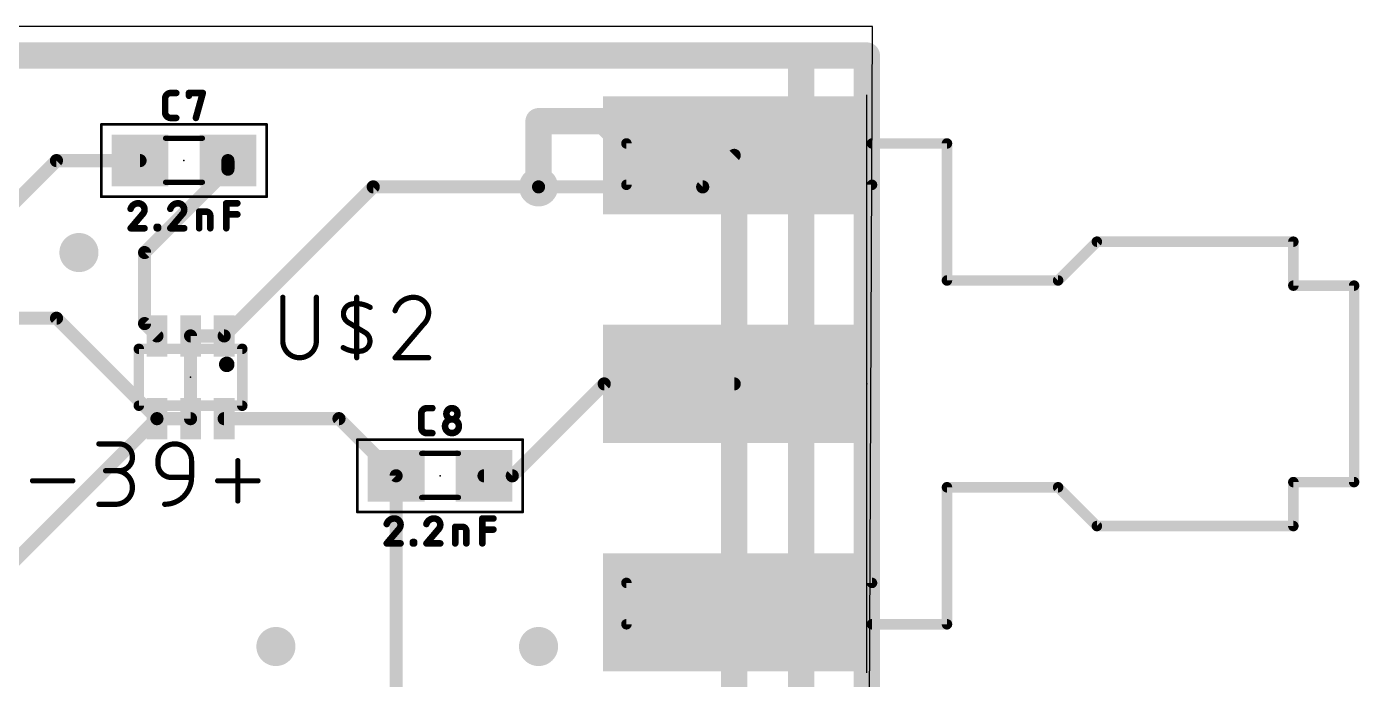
# Model space of a CAD drawing. Extents: x -0.3 to 56.5, y 1 to 31.
# Drawn here: x 30.74 to 56.52, y 18.42 to 31.04 of the extents above; entities that cross this region are included whole.
import ezdxf

# ---------------------------------------------------------------- set-up
doc = ezdxf.new("R2010")
doc.units = 0
for name, color, linetype in [('1', 12, 'CONTINUOUS'), ('16', 132, 'CONTINUOUS'), ('18', 110, 'CONTINUOUS'), ('20', 31, 'CONTINUOUS'), ('21', 253, 'CONTINUOUS'), ('23', 53, 'CONTINUOUS'), ('25', 253, 'CONTINUOUS'), ('27', 253, 'CONTINUOUS'), ('39', 12, 'CONTINUOUS'), ('51', 253, 'CONTINUOUS')]:
    doc.layers.add(name, color=color, linetype=linetype)

# ---------------------------------------------------------------- blocks, each defined once
blk = doc.blocks.new('RECT')
blk.add_solid([(-0.5, -0.5), (0.5, -0.5), (-0.5, 0.5), (0.5, 0.5)])
blk = doc.blocks.new('ROUNDV')
at = {"const_width": 0.5}
blk.add_lwpolyline([(0, -0.25, 1), (0, 0.25, 1), (0, -0.25)], format="xyb", dxfattribs=at)

msp = doc.modelspace()

# ---------------------------------------------------------------- linework, layer by layer
at = {"layer": '1'}
for points, const_width in [([(0, 30.48), (46.99, 30.48)], 0.508), ([(46.99, 30.48), (46.99, 1.27)], 0.508), ([(44.4246, 28.5496), (43.815, 27.94)], 0.254), ([(29.217, 26.35), (31.315, 28.448)], 0.254), ([(31.315, 28.448), (32.932, 28.448)], 0.254), ([(34.632, 28.282), (33.02, 26.67)], 0.254), ([(34.632, 28.448), (34.632, 28.282)], 0.254), ([(37.442, 27.94), (34.559, 25.057)], 0.254), ([(40.64, 27.94), (37.442, 27.94)], 0.254), ([(43.815, 27.94), (40.64, 27.94)], 0.254), ([(33.02, 26.67), (33.02, 25.296)], 0.254), ([(29.217, 25.4), (31.316, 25.4)], 0.254), ([(31.316, 25.4), (33.259, 23.457)], 0.254), ([(33.02, 25.296), (33.259, 25.057)], 0.254), ([(34.559, 25.057), (33.909, 25.057)], 0.254), ([(33.909, 23.457), (33.909, 25.057)], 0.254), ([(40.132, 22.352), (41.91, 24.13)], 0.254), ([(41.91, 24.13), (44.4246, 24.13)], 0.254), ([(33.259, 23.457), (28.852, 19.05)], 0.254), ([(33.909, 23.457), (33.259, 23.457)], 0.254), ([(34.559, 23.457), (36.78, 23.457)], 0.254), ([(36.78, 23.457), (37.885, 22.352)], 0.254), ([(37.885, 22.352), (37.885, 18.05)], 0.254), ([(39.585, 22.352), (40.132, 22.352)], 0.254), ([(44.4246, 19.7104), (44.4246, 12.4206)], 0.508)]:
    msp.add_lwpolyline(points, dxfattribs=dict(at, const_width=const_width))
for points, const_width in [([(47.117, 30.48, 1), (46.863, 30.48)], 0.254), ([(46.99, 30.353, 1), (46.99, 30.607)], 0.254), ([(44.4695, 28.5047, 1), (44.3797, 28.5945)], 0.127), ([(31.315, 28.5115, 1), (31.315, 28.3845)], 0.127), ([(31.3599, 28.4031, 1), (31.2701, 28.4929)], 0.127), ([(32.932, 28.3845, 1), (32.932, 28.5115)], 0.127), ([(34.6955, 28.448, 1), (34.5685, 28.448)], 0.127), ([(34.6769, 28.2371, 1), (34.5871, 28.3269)], 0.127), ([(34.5685, 28.282, 1), (34.6955, 28.282)], 0.127), ([(37.442, 28.0035, 1), (37.442, 27.8765)], 0.127), ([(37.4869, 27.8951, 1), (37.3971, 27.9849)], 0.127), ([(40.64, 28.0035, 1), (40.64, 27.8765)], 0.127), ([(40.64, 27.8765, 1), (40.64, 28.0035)], 0.127), ([(43.7701, 27.9849, 1), (43.8599, 27.8951)], 0.127), ([(43.815, 27.8765, 1), (43.815, 28.0035)], 0.127), ([(33.0835, 26.67, 1), (32.9565, 26.67)], 0.127), ([(32.9751, 26.7149, 1), (33.0649, 26.6251)], 0.127), ([(31.3609, 25.4449, 1), (31.2711, 25.3551)], 0.127), ([(31.316, 25.3365, 1), (31.316, 25.4635)], 0.127), ([(33.0649, 25.3409, 1), (32.9751, 25.2511)], 0.127), ([(32.9565, 25.296, 1), (33.0835, 25.296)], 0.127), ([(33.2141, 25.0121, 1), (33.3039, 25.1019)], 0.127), ([(33.909, 25.1205, 1), (33.909, 24.9935)], 0.127), ([(33.9725, 25.057, 1), (33.8455, 25.057)], 0.127), ([(34.5141, 25.1019, 1), (34.6039, 25.0121)], 0.127), ([(34.559, 24.9935, 1), (34.559, 25.1205)], 0.127), ([(41.91, 24.1935, 1), (41.91, 24.0665)], 0.127), ([(41.9549, 24.0851, 1), (41.8651, 24.1749)], 0.127), ([(44.4246, 24.0665, 1), (44.4246, 24.1935)], 0.127), ([(33.259, 23.5205, 1), (33.259, 23.3935)], 0.127), ([(33.3039, 23.4121, 1), (33.2141, 23.5019)], 0.127), ([(33.2141, 23.4121, 1), (33.3039, 23.5019)], 0.127), ([(33.8455, 23.457, 1), (33.9725, 23.457)], 0.127), ([(33.909, 23.3935, 1), (33.909, 23.5205)], 0.127), ([(34.559, 23.5205, 1), (34.559, 23.3935)], 0.127), ([(36.8249, 23.5019, 1), (36.7351, 23.4121)], 0.127), ([(36.78, 23.3935, 1), (36.78, 23.5205)], 0.127), ([(37.9485, 22.352, 1), (37.8215, 22.352)], 0.127), ([(37.8401, 22.3071, 1), (37.9299, 22.3969)], 0.127), ([(39.585, 22.4155, 1), (39.585, 22.2885)], 0.127), ([(40.0871, 22.3969, 1), (40.1769, 22.3071)], 0.127), ([(40.132, 22.2885, 1), (40.132, 22.4155)], 0.127), ([(44.5516, 19.7104, 1), (44.2976, 19.7104)], 0.254)]:
    msp.add_lwpolyline(points, format="xyb", dxfattribs=dict(at, const_width=const_width))
at = {"layer": '16', "const_width": 0.508}
for points in [[(1.27, 30.48), (45.72, 30.48)], [(45.72, 30.48), (45.72, 2.54)], [(41.91, 29.21), (40.64, 29.21)], [(40.64, 29.21), (40.64, 27.94)], [(42.5704, 28.5496), (41.91, 29.21)], [(44.4246, 28.5496), (42.5704, 28.5496)], [(44.4246, 28.5496), (44.4246, 19.7104)], [(44.4246, 19.7104), (44.4246, 12.4206)]]:
    msp.add_lwpolyline(points, dxfattribs=at)
at = {"layer": '16', "const_width": 0.254}
for points in [[(45.847, 30.48, 1), (45.593, 30.48)], [(45.72, 30.353, 1), (45.72, 30.607)], [(40.64, 29.337, 1), (40.64, 29.083)], [(40.767, 29.21, 1), (40.513, 29.21)], [(41.9998, 29.2998, 1), (41.8202, 29.1202)], [(41.91, 29.083, 1), (41.91, 29.337)], [(42.5704, 28.6766, 1), (42.5704, 28.4226)], [(42.4806, 28.4598, 1), (42.6602, 28.6394)], [(44.5516, 28.5496, 1), (44.2976, 28.5496)], [(44.4246, 28.4226, 1), (44.4246, 28.6766)], [(40.513, 27.94, 1), (40.767, 27.94)], [(44.5516, 19.7104, 1), (44.2976, 19.7104)], [(44.2976, 19.7104, 1), (44.5516, 19.7104)]]:
    msp.add_lwpolyline(points, format="xyb", dxfattribs=at)
at = {"layer": '20'}
for p, q in [((47.097, 31.039), (0.127, 31.039)), ((46.97, 1.27), (47.097, 31.039)), ((46.99, 18.542), (46.99, 29.718))]:
    msp.add_line(p, q, dxfattribs=at)
at = {"layer": '21', "const_width": 0.2032}
for points in [[(47.09, 28.78), (48.54, 28.78)], [(48.54, 28.78), (48.54, 26.13)], [(47.09, 27.98), (47.09, 20.28)], [(50.69, 26.13), (51.44, 26.88)], [(51.44, 26.88), (55.24, 26.88)], [(55.24, 26.88), (55.24, 26.03)], [(48.54, 26.13), (50.69, 26.13)], [(55.24, 26.03), (56.415, 26.03)], [(56.415, 26.03), (56.415, 22.23)], [(32.909, 23.707), (32.909, 24.807)], [(34.909, 24.807), (34.909, 23.707)], [(50.69, 22.13), (48.54, 22.13)], [(48.54, 22.13), (48.54, 19.48)], [(51.44, 21.38), (50.69, 22.13)], [(56.415, 22.23), (55.24, 22.23)], [(55.24, 22.23), (55.24, 21.38)], [(55.24, 21.38), (51.44, 21.38)], [(48.54, 19.48), (47.09, 19.48)]]:
    msp.add_lwpolyline(points, dxfattribs=at)
at = {"layer": '21'}
for points, const_width in [([(47.09, 28.8308, 1), (47.09, 28.7292)], 0.1016), ([(48.5908, 28.78, 1), (48.4892, 28.78)], 0.1016), ([(48.54, 28.7292, 1), (48.54, 28.8308)], 0.1016), ([(47.1408, 27.98, 1), (47.0392, 27.98)], 0.1016), ([(51.44, 26.9308, 1), (51.44, 26.8292)], 0.1016), ([(51.4759, 26.8441, 1), (51.4041, 26.9159)], 0.1016), ([(55.2908, 26.88, 1), (55.1892, 26.88)], 0.1016), ([(55.24, 26.8292, 1), (55.24, 26.9308)], 0.1016), ([(48.54, 26.1808, 1), (48.54, 26.0792)], 0.1016), ([(48.4892, 26.13, 1), (48.5908, 26.13)], 0.1016), ([(50.6541, 26.1659, 1), (50.7259, 26.0941)], 0.1016), ([(50.69, 26.0792, 1), (50.69, 26.1808)], 0.1016), ([(55.24, 26.0808, 1), (55.24, 25.9792)], 0.1016), ([(55.1892, 26.03, 1), (55.2908, 26.03)], 0.1016), ([(56.4658, 26.03, 1), (56.3642, 26.03)], 0.1016), ([(56.415, 25.9792, 1), (56.415, 26.0808)], 0.1016), ([(32.9598, 24.807, 1), (32.8582, 24.807)], 0.1016), ([(34.9598, 24.807, 1), (34.8582, 24.807)], 0.1016), ([(34.609, 24.432, 1), (34.609, 24.582, 1), (34.609, 24.432)], 0.15), ([(32.8582, 23.707, 1), (32.9598, 23.707)], 0.1016), ([(34.8582, 23.707, 1), (34.9598, 23.707)], 0.1016), ([(48.54, 22.1808, 1), (48.54, 22.0792)], 0.1016), ([(48.5908, 22.13, 1), (48.4892, 22.13)], 0.1016), ([(50.7259, 22.1659, 1), (50.6541, 22.0941)], 0.1016), ([(50.69, 22.0792, 1), (50.69, 22.1808)], 0.1016), ([(55.24, 22.2808, 1), (55.24, 22.1792)], 0.1016), ([(55.2908, 22.23, 1), (55.1892, 22.23)], 0.1016), ([(56.3642, 22.23, 1), (56.4658, 22.23)], 0.1016), ([(56.415, 22.1792, 1), (56.415, 22.2808)], 0.1016), ([(51.44, 21.4308, 1), (51.44, 21.3292)], 0.1016), ([(51.4041, 21.3441, 1), (51.4759, 21.4159)], 0.1016), ([(55.1892, 21.38, 1), (55.2908, 21.38)], 0.1016), ([(55.24, 21.3292, 1), (55.24, 21.4308)], 0.1016), ([(47.0392, 20.28, 1), (47.1408, 20.28)], 0.1016), ([(47.09, 19.5308, 1), (47.09, 19.4292)], 0.1016), ([(48.4892, 19.48, 1), (48.5908, 19.48)], 0.1016), ([(48.54, 19.4292, 1), (48.54, 19.5308)], 0.1016)]:
    msp.add_lwpolyline(points, format="xyb", dxfattribs=dict(at, const_width=const_width))
at = {"layer": '23'}
for p in [(33.782, 28.448), (33.909, 24.257), (46.99, 24.13), (38.735, 22.352)]:
    msp.add_point(p, dxfattribs=at)
at = {"layer": '25'}
for points, const_width in [([(33.5252, 29.7561, 0.4142), (33.4179, 29.6489)], 0.127), ([(33.4497, 29.6489, 1), (33.3862, 29.6489)], 0.0635), ([(33.3862, 29.6489, 1), (33.4497, 29.6489)], 0.0635), ([(33.5252, 29.7878, 1), (33.5252, 29.7244)], 0.0635), ([(33.5252, 29.7244, 1), (33.5252, 29.7878)], 0.0635), ([(33.6324, 29.7244, 1), (33.6324, 29.7878)], 0.0635), ([(33.9097, 29.7561, 1), (33.8462, 29.7561)], 0.0635), ([(33.8462, 29.7025, 1), (33.9097, 29.7025)], 0.0635), ([(33.878, 29.7878, 1), (33.878, 29.7244)], 0.0635), ([(34.1767, 29.7476, 1), (34.1155, 29.7646)], 0.0635), ([(34.1461, 29.7244, 1), (34.1461, 29.7878)], 0.0635), ([(33.4179, 29.3807, 0.4142), (33.5252, 29.2735)], 0.127), ([(33.4497, 29.3807, 1), (33.3862, 29.3807)], 0.0635), ([(33.3862, 29.3807, 1), (33.4497, 29.3807)], 0.0635), ([(33.5252, 29.3053, 1), (33.5252, 29.2418)], 0.0635), ([(33.5252, 29.2418, 1), (33.5252, 29.3053)], 0.0635), ([(33.6324, 29.2418, 1), (33.6324, 29.3053)], 0.0635), ([(33.9814, 29.282, 1), (34.0426, 29.265)], 0.0635), ([(35.7188, 25.8042, 1), (35.668, 25.8042)], 0.0508), ([(36.3679, 25.8042, 1), (36.3171, 25.8042)], 0.0508), ([(37.1482, 25.8042, 1), (37.0974, 25.8042)], 0.0508), ([(38.2221, 25.8042, 0.3252), (37.8651, 25.5446)], 0.1016), ([(38.5142, 25.5121, 0.4142), (38.2221, 25.8042)], 0.1016), ([(38.2221, 25.8296, 1), (38.2221, 25.7788)], 0.0508), ([(38.2221, 25.7788, 1), (38.2221, 25.8296)], 0.0508), ([(37.0255, 25.6744, 0.6917), (36.9606, 25.3174)], 0.1016), ([(37.0209, 25.6994, 1), (37.03, 25.6494)], 0.0508), ([(37.3825, 25.6095, 0.1823), (37.0255, 25.6744)], 0.1016), ([(37.03, 25.6494, 1), (37.0209, 25.6994)], 0.0508), ([(37.3694, 25.5877, 1), (37.3956, 25.6312)], 0.0508), ([(37.8409, 25.5524, 1), (37.8893, 25.5367)], 0.0508), ([(38.4168, 25.2849, 0.2053), (38.5142, 25.5121)], 0.1016), ([(38.5396, 25.5121, 1), (38.4888, 25.5121)], 0.0508), ([(38.4888, 25.5121, 1), (38.5396, 25.5121)], 0.0508), ([(36.9736, 25.3391, 1), (36.9475, 25.2956)], 0.0508), ([(36.9475, 25.2956, 1), (36.9736, 25.3391)], 0.0508), ([(37.1359, 25.2418, 1), (37.1098, 25.1982)], 0.0508), ([(37.1098, 25.1982, 1), (37.1359, 25.2418)], 0.0508), ([(38.3993, 25.3033, 1), (38.4344, 25.2665)], 0.0508), ([(38.4362, 25.2685, 1), (38.3975, 25.3014)], 0.0508), ([(35.6934, 24.9604, 1), (36.3425, 24.9604)], 0.1016), ([(35.7188, 24.9604, 1), (35.668, 24.9604)], 0.0508), ([(36.3679, 24.9604, 1), (36.3171, 24.9604)], 0.0508), ([(37.2202, 24.7656, 0.6917), (37.2851, 25.1226)], 0.1016), ([(37.2982, 25.1444, 1), (37.2721, 25.1009)], 0.0508), ([(37.2721, 25.1009, 1), (37.2982, 25.1444)], 0.0508), ([(35.668, 24.9604, 1), (35.7188, 24.9604)], 0.0508), ([(36.3171, 24.9604, 1), (36.3679, 24.9604)], 0.0508), ([(36.8632, 24.8305, 0.1823), (37.2202, 24.7656)], 0.1016), ([(36.8763, 24.8523, 1), (36.8501, 24.8088)], 0.0508), ([(37.2156, 24.7906, 1), (37.2248, 24.7406)], 0.0508), ([(37.2248, 24.7406, 1), (37.2156, 24.7906)], 0.0508), ([(37.0974, 24.6358, 1), (37.1482, 24.6358)], 0.0508), ([(37.8457, 24.6523, 1), (37.8844, 24.6193)], 0.0508), ([(37.8651, 24.6612, 1), (37.8651, 24.6104)], 0.0508), ([(38.5142, 24.6104, 1), (38.5142, 24.6612)], 0.0508), ([(38.4782, 23.6601, 0.4142), (38.3709, 23.5529)], 0.127), ([(38.4782, 23.6918, 1), (38.4782, 23.6284)], 0.0635), ([(38.4782, 23.6284, 1), (38.4782, 23.6918)], 0.0635), ([(38.5854, 23.6284, 1), (38.5854, 23.6918)], 0.0635), ([(39.0723, 23.5529, 1), (38.8578, 23.5529)], 0.127), ([(38.4027, 23.5529, 1), (38.3392, 23.5529)], 0.0635), ([(38.3392, 23.5529, 1), (38.4027, 23.5529)], 0.0635), ([(39.0991, 23.3116, 1), (38.831, 23.3116)], 0.127), ([(38.8895, 23.5529, 1), (38.826, 23.5529)], 0.0635), ([(38.826, 23.5529, 1), (38.8895, 23.5529)], 0.0635), ([(38.8578, 23.5529, 1), (39.0723, 23.5529)], 0.127), ([(39.104, 23.5529, 1), (39.0405, 23.5529)], 0.0635), ([(39.0405, 23.5529, 1), (39.104, 23.5529)], 0.0635), ([(38.3709, 23.2847, 0.4142), (38.4782, 23.1775)], 0.127), ([(38.4027, 23.2847, 1), (38.3392, 23.2847)], 0.0635), ([(38.3392, 23.2847, 1), (38.4027, 23.2847)], 0.0635), ([(38.4782, 23.2093, 1), (38.4782, 23.1458)], 0.0635), ([(38.4782, 23.1458, 1), (38.4782, 23.2093)], 0.0635), ([(38.5854, 23.1458, 1), (38.5854, 23.2093)], 0.0635), ([(38.8627, 23.3116, 1), (38.7992, 23.3116)], 0.0635), ([(38.7992, 23.3116, 1), (38.8627, 23.3116)], 0.0635), ([(38.831, 23.3116, 1), (39.0991, 23.3116)], 0.127), ([(39.1308, 23.3116, 1), (39.0673, 23.3116)], 0.0635), ([(39.0673, 23.3116, 1), (39.1308, 23.3116)], 0.0635)]:
    msp.add_lwpolyline(points, format="xyb", dxfattribs=dict(at, const_width=const_width))
for points, const_width in [([(33.4179, 29.3807), (33.4179, 29.6489)], 0.127), ([(33.5252, 29.7561), (33.6324, 29.7561)], 0.127), ([(33.878, 29.7025), (33.878, 29.7561)], 0.127), ([(33.878, 29.7561), (34.1461, 29.7561)], 0.127), ([(34.1461, 29.7561), (34.012, 29.2735)], 0.127), ([(33.6324, 29.2735), (33.5252, 29.2735)], 0.127), ([(35.6934, 25.8042), (35.6934, 24.9604)], 0.1016), ([(36.3425, 24.9604), (36.3425, 25.8042)], 0.1016), ([(37.1228, 24.6358), (37.1228, 25.8042)], 0.1016), ([(37.1228, 25.22), (36.9606, 25.3174)], 0.1016), ([(37.1228, 25.22), (37.2851, 25.1226)], 0.1016), ([(38.4168, 25.2849), (37.8651, 24.6358)], 0.1016), ([(37.8651, 24.6358), (38.5142, 24.6358)], 0.1016), ([(38.4782, 23.6601), (38.5854, 23.6601)], 0.127), ([(38.3709, 23.2847), (38.3709, 23.5529)], 0.127), ([(38.5854, 23.1775), (38.4782, 23.1775)], 0.127)]:
    msp.add_lwpolyline(points, dxfattribs=dict(at, const_width=const_width))
at = {"layer": '27'}
for points, const_width in [([(32.8977, 27.6225, 0.3252), (32.7502, 27.5153)], 0.127), ([(33.0184, 27.5018, 0.4142), (32.8977, 27.6225)], 0.127), ([(32.8977, 27.6542, 1), (32.8977, 27.5907)], 0.0635), ([(32.8977, 27.5908, 1), (32.8977, 27.6542)], 0.0635), ([(33.6658, 27.6225, 0.3252), (33.5183, 27.5153)], 0.127), ([(33.7864, 27.5018, 0.4142), (33.6658, 27.6225)], 0.127), ([(33.6658, 27.6542, 1), (33.6658, 27.5907)], 0.0635), ([(33.6658, 27.5908, 1), (33.6658, 27.6542)], 0.0635), ([(34.631, 27.6225, 1), (34.5675, 27.6225)], 0.0635), ([(34.5993, 27.6543, 1), (34.5993, 27.5908)], 0.0635), ([(34.8138, 27.5908, 1), (34.8138, 27.6543)], 0.0635), ([(32.72, 27.525, 1), (32.7804, 27.5055)], 0.0635), ([(32.9781, 27.408, 0.2053), (33.0184, 27.5018)], 0.127), ([(32.9562, 27.431, 1), (33, 27.385)], 0.0635), ([(33.0023, 27.3874, 1), (32.9539, 27.4286)], 0.0635), ([(33.0501, 27.5018, 1), (32.9866, 27.5018)], 0.0635), ([(32.9866, 27.5018, 1), (33.0501, 27.5018)], 0.0635), ([(33.4881, 27.525, 1), (33.5485, 27.5055)], 0.0635), ([(33.7462, 27.408, 0.2053), (33.7864, 27.5018)], 0.127), ([(33.7243, 27.431, 1), (33.7681, 27.385)], 0.0635), ([(33.7704, 27.3874, 1), (33.722, 27.4286)], 0.0635), ([(33.8182, 27.5018, 1), (33.7547, 27.5018)], 0.0635), ([(33.7547, 27.5018, 1), (33.8182, 27.5018)], 0.0635), ([(34.1072, 27.4616, 1), (34.0437, 27.4616)], 0.0635), ([(34.0755, 27.4934, 1), (34.0755, 27.4299)], 0.0635), ([(34.2095, 27.4934, 1), (34.2095, 27.4299)], 0.0635), ([(34.29, 27.3812, 0.4142), (34.2095, 27.4616)], 0.127), ([(34.2095, 27.4299, 1), (34.2095, 27.4934)], 0.0635), ([(34.3217, 27.3812, 1), (34.2582, 27.3812)], 0.0635), ([(34.2582, 27.3812, 1), (34.3217, 27.3812)], 0.0635), ([(34.5993, 27.4398, 1), (34.5993, 27.3763)], 0.0635), ([(34.8138, 27.3763, 1), (34.8138, 27.4398)], 0.0635), ([(32.7502, 27.1716, 1), (32.7502, 27.1082)], 0.0635), ([(32.7261, 27.1605, 1), (32.7744, 27.1193)], 0.0635), ([(33.0184, 27.1082, 1), (33.0184, 27.1716)], 0.0635), ([(33.2867, 27.1667, 1), (33.2232, 27.1667)], 0.0635), ([(33.2549, 27.1985, 1), (33.2549, 27.135)], 0.0635), ([(33.2549, 27.1716, 1), (33.2549, 27.1082)], 0.0635), ([(33.2232, 27.1399, 1), (33.2867, 27.1399)], 0.0635), ([(33.3135, 27.1667, 1), (33.25, 27.1667)], 0.0635), ([(33.25, 27.1399, 1), (33.3135, 27.1399)], 0.0635), ([(33.2817, 27.135, 1), (33.2817, 27.1985)], 0.0635), ([(33.2817, 27.1082, 1), (33.2817, 27.1716)], 0.0635), ([(33.4941, 27.1605, 1), (33.5425, 27.1193)], 0.0635), ([(33.5183, 27.1716, 1), (33.5183, 27.1082)], 0.0635), ([(33.7864, 27.1082, 1), (33.7864, 27.1716)], 0.0635), ([(34.0437, 27.1399, 1), (34.1072, 27.1399)], 0.0635), ([(34.2582, 27.1399, 1), (34.3217, 27.1399)], 0.0635), ([(34.5675, 27.1399, 1), (34.631, 27.1399)], 0.0635), ([(32.136, 22.9946, 1), (32.136, 22.9438)], 0.0508), ([(32.5254, 22.4499, 1), (32.5254, 22.9692)], 0.1016), ([(32.5254, 22.9946, 1), (32.5254, 22.9438)], 0.0508), ([(32.5254, 22.9438, 1), (32.5254, 22.9946)], 0.0508), ([(33.9281, 22.6446, 1), (33.279, 22.6446)], 0.1016), ([(33.3044, 22.6446, 1), (33.2536, 22.6446)], 0.0508), ([(33.9535, 22.6446, 1), (33.9027, 22.6446)], 0.0508), ([(34.8481, 22.6446, 1), (34.7973, 22.6446)], 0.0508), ([(32.2658, 22.4753, 1), (32.2658, 22.4245)], 0.0508), ([(32.4605, 21.8008, 1), (32.4605, 22.4499)], 0.1016), ([(32.4605, 22.4753, 1), (32.4605, 22.4245)], 0.0508), ([(32.5254, 22.4753, 1), (32.5254, 22.4245)], 0.0508), ([(32.5254, 22.4245, 1), (32.5254, 22.4753)], 0.0508), ([(33.2536, 22.6446, 1), (33.3044, 22.6446)], 0.0508), ([(33.279, 22.5797, 0.4142), (33.5386, 22.3201)], 0.1016), ([(33.3044, 22.5797, 1), (33.2536, 22.5797)], 0.0508), ([(33.2536, 22.5797, 1), (33.3044, 22.5797)], 0.0508), ([(33.9027, 22.6446, 1), (33.9535, 22.6446)], 0.0508), ([(30.8519, 22.2806, 1), (30.8519, 22.2298)], 0.0508), ([(31.6308, 22.2298, 1), (31.6308, 22.2806)], 0.0508), ([(33.4088, 21.8008, 0.4142), (33.9281, 22.3201)], 0.1016), ([(33.5386, 22.3455, 1), (33.5386, 22.2947)], 0.0508), ([(33.5386, 22.2947, 1), (33.5386, 22.3455)], 0.0508), ([(33.9535, 22.3201, 1), (33.9027, 22.3201)], 0.0508), ([(33.9027, 22.3201, 1), (33.9535, 22.3201)], 0.0508), ([(33.9281, 22.2947, 1), (33.9281, 22.3455)], 0.0508), ([(34.4333, 22.2806, 1), (34.4333, 22.2298)], 0.0508), ([(35.2122, 22.2298, 1), (35.2122, 22.2806)], 0.0508), ([(32.136, 21.8262, 1), (32.136, 21.7754)], 0.0508), ([(32.4605, 21.8262, 1), (32.4605, 21.7754)], 0.0508), ([(32.4605, 21.7754, 1), (32.4605, 21.8262)], 0.0508), ([(33.4088, 21.8262, 1), (33.4088, 21.7754)], 0.0508), ([(34.7973, 21.8657, 1), (34.8481, 21.8657)], 0.0508), ([(37.8507, 21.5265, 0.3252), (37.7032, 21.4193)], 0.127), ([(37.673, 21.429, 1), (37.7334, 21.4095)], 0.0635), ([(37.9714, 21.4058, 0.4142), (37.8507, 21.5265)], 0.127), ([(37.8507, 21.5582, 1), (37.8507, 21.4947)], 0.0635), ([(37.8507, 21.4948, 1), (37.8507, 21.5582)], 0.0635), ([(37.9311, 21.312, 0.2053), (37.9714, 21.4058)], 0.127), ([(38.0031, 21.4058, 1), (37.9396, 21.4058)], 0.0635), ([(37.9396, 21.4058, 1), (38.0031, 21.4058)], 0.0635), ([(38.6188, 21.5265, 0.3252), (38.4713, 21.4193)], 0.127), ([(38.4411, 21.429, 1), (38.5015, 21.4095)], 0.0635), ([(38.7394, 21.4058, 0.4142), (38.6188, 21.5265)], 0.127), ([(38.6188, 21.5582, 1), (38.6188, 21.4947)], 0.0635), ([(38.6188, 21.4948, 1), (38.6188, 21.5582)], 0.0635), ([(38.6992, 21.312, 0.2053), (38.7394, 21.4058)], 0.127), ([(38.7712, 21.4058, 1), (38.7077, 21.4058)], 0.0635), ([(38.7077, 21.4058, 1), (38.7712, 21.4058)], 0.0635), ([(39.0602, 21.3656, 1), (38.9967, 21.3656)], 0.0635), ([(39.0285, 21.3974, 1), (39.0285, 21.3339)], 0.0635), ([(39.1625, 21.3974, 1), (39.1625, 21.3339)], 0.0635), ([(39.243, 21.2852, 0.4142), (39.1625, 21.3656)], 0.127), ([(39.1625, 21.3339, 1), (39.1625, 21.3974)], 0.0635), ([(39.584, 21.5265, 1), (39.5205, 21.5265)], 0.0635), ([(39.5523, 21.5583, 1), (39.5523, 21.4948)], 0.0635), ([(39.7668, 21.4948, 1), (39.7668, 21.5583)], 0.0635), ([(37.9092, 21.335, 1), (37.953, 21.289)], 0.0635), ([(37.9553, 21.2914, 1), (37.9069, 21.3326)], 0.0635), ([(38.6773, 21.335, 1), (38.7211, 21.289)], 0.0635), ([(38.7234, 21.2914, 1), (38.675, 21.3326)], 0.0635), ([(39.2747, 21.2852, 1), (39.2112, 21.2852)], 0.0635), ([(39.2112, 21.2852, 1), (39.2747, 21.2852)], 0.0635), ([(39.5523, 21.3438, 1), (39.5523, 21.2803)], 0.0635), ([(39.7668, 21.2803, 1), (39.7668, 21.3438)], 0.0635), ([(37.7032, 21.0756, 1), (37.7032, 21.0122)], 0.0635), ([(37.6791, 21.0645, 1), (37.7274, 21.0233)], 0.0635), ([(37.9714, 21.0122, 1), (37.9714, 21.0756)], 0.0635), ([(38.2397, 21.0707, 1), (38.1762, 21.0707)], 0.0635), ([(38.2079, 21.1025, 1), (38.2079, 21.039)], 0.0635), ([(38.2079, 21.0756, 1), (38.2079, 21.0122)], 0.0635), ([(38.1762, 21.0439, 1), (38.2397, 21.0439)], 0.0635), ([(38.2665, 21.0707, 1), (38.203, 21.0707)], 0.0635), ([(38.203, 21.0439, 1), (38.2665, 21.0439)], 0.0635), ([(38.2347, 21.039, 1), (38.2347, 21.1025)], 0.0635), ([(38.2347, 21.0122, 1), (38.2347, 21.0756)], 0.0635), ([(38.4713, 21.0756, 1), (38.4713, 21.0122)], 0.0635), ([(38.4471, 21.0645, 1), (38.4955, 21.0233)], 0.0635), ([(38.7394, 21.0122, 1), (38.7394, 21.0756)], 0.0635), ([(38.9967, 21.0439, 1), (39.0602, 21.0439)], 0.0635), ([(39.2112, 21.0439, 1), (39.2747, 21.0439)], 0.0635), ([(39.5205, 21.0439, 1), (39.584, 21.0439)], 0.0635)]:
    msp.add_lwpolyline(points, format="xyb", dxfattribs=dict(at, const_width=const_width))
for points, const_width in [([(34.5993, 27.1399), (34.5993, 27.6225)], 0.127), ([(34.5993, 27.6225), (34.8138, 27.6225)], 0.127), ([(32.9781, 27.408), (32.7502, 27.1399)], 0.127), ([(33.7462, 27.408), (33.5183, 27.1399)], 0.127), ([(34.0755, 27.1399), (34.0755, 27.4616)], 0.127), ([(34.0755, 27.4616), (34.2095, 27.4616)], 0.127), ([(34.29, 27.3812), (34.29, 27.1399)], 0.127), ([(34.5993, 27.408), (34.8138, 27.408)], 0.127), ([(32.7502, 27.1399), (33.0184, 27.1399)], 0.127), ([(33.2549, 27.1399), (33.2549, 27.1667)], 0.127), ([(33.2549, 27.1667), (33.2817, 27.1667)], 0.127), ([(33.2817, 27.1399), (33.2549, 27.1399)], 0.127), ([(33.2817, 27.1667), (33.2817, 27.1399)], 0.127), ([(33.5183, 27.1399), (33.7864, 27.1399)], 0.127), ([(32.136, 22.9692), (32.5254, 22.9692)], 0.1016), ([(33.279, 22.5797), (33.279, 22.6446)], 0.1016), ([(33.9281, 22.6446), (33.9281, 22.3201)], 0.1016), ([(34.8227, 21.8657), (34.8227, 22.6446)], 0.1016), ([(32.5254, 22.4499), (32.2658, 22.4499)], 0.1016), ([(30.8519, 22.2552), (31.6308, 22.2552)], 0.1016), ([(33.9281, 22.3201), (33.5386, 22.3201)], 0.1016), ([(34.4333, 22.2552), (35.2122, 22.2552)], 0.1016), ([(32.136, 21.8008), (32.4605, 21.8008)], 0.1016), ([(39.0285, 21.0439), (39.0285, 21.3656)], 0.127), ([(39.0285, 21.3656), (39.1625, 21.3656)], 0.127), ([(39.5523, 21.0439), (39.5523, 21.5265)], 0.127), ([(39.5523, 21.5265), (39.7668, 21.5265)], 0.127), ([(37.9311, 21.312), (37.7032, 21.0439)], 0.127), ([(38.6992, 21.312), (38.4713, 21.0439)], 0.127), ([(39.243, 21.2852), (39.243, 21.0439)], 0.127), ([(39.5523, 21.312), (39.7668, 21.312)], 0.127), ([(37.7032, 21.0439), (37.9714, 21.0439)], 0.127), ([(38.2079, 21.0439), (38.2079, 21.0707)], 0.127), ([(38.2079, 21.0707), (38.2347, 21.0707)], 0.127), ([(38.2347, 21.0439), (38.2079, 21.0439)], 0.127), ([(38.2347, 21.0707), (38.2347, 21.0439)], 0.127), ([(38.4713, 21.0439), (38.7394, 21.0439)], 0.127)]:
    msp.add_lwpolyline(points, dxfattribs=dict(at, const_width=const_width))
at = {"layer": '39', "const_width": 0.0508}
for points in [[(32.182, 29.148), (35.382, 29.148)], [(32.182, 27.748), (32.182, 29.148)], [(35.382, 29.148), (35.382, 27.748)], [(35.382, 27.748), (32.182, 27.748)], [(37.135, 23.052), (40.335, 23.052)], [(37.135, 21.652), (37.135, 23.052)], [(40.335, 23.052), (40.335, 21.652)], [(40.335, 21.652), (37.135, 21.652)]]:
    msp.add_lwpolyline(points, dxfattribs=at)
at = {"layer": '39', "const_width": 0.0254}
for points in [[(32.182, 29.1607, 1), (32.182, 29.1353)], [(32.1947, 29.148, 1), (32.1693, 29.148)], [(35.3947, 29.148, 1), (35.3693, 29.148)], [(35.382, 29.1353, 1), (35.382, 29.1607)], [(32.182, 27.7607, 1), (32.182, 27.7353)], [(32.1693, 27.748, 1), (32.1947, 27.748)], [(35.3693, 27.748, 1), (35.3947, 27.748)], [(35.382, 27.7353, 1), (35.382, 27.7607)], [(37.135, 23.0647, 1), (37.135, 23.0393)], [(37.1477, 23.052, 1), (37.1223, 23.052)], [(40.3477, 23.052, 1), (40.3223, 23.052)], [(40.335, 23.0393, 1), (40.335, 23.0647)], [(37.135, 21.6647, 1), (37.135, 21.6393)], [(37.1223, 21.652, 1), (37.1477, 21.652)], [(40.3223, 21.652, 1), (40.3477, 21.652)], [(40.335, 21.6393, 1), (40.335, 21.6647)]]:
    msp.add_lwpolyline(points, format="xyb", dxfattribs=at)
at = {"layer": '51'}
for points, const_width in [([(33.426, 28.88), (34.138, 28.88)], 0.1016), ([(42.34, 28.78), (48.54, 28.78)], 0.2032), ([(42.34, 28.78), (42.34, 27.98)], 0.2032), ([(33.426, 28.029), (34.138, 28.029)], 0.1016), ([(42.34, 27.98), (47.09, 27.98)], 0.2032), ([(32.909, 24.807), (34.909, 24.807)], 0.2032), ([(34.909, 23.707), (32.909, 23.707)], 0.2032), ([(38.379, 22.784), (39.091, 22.784)], 0.1016), ([(38.379, 21.933), (39.091, 21.933)], 0.1016), ([(47.09, 20.28), (42.34, 20.28)], 0.2032), ([(42.34, 20.28), (42.34, 19.48)], 0.2032), ([(48.54, 19.48), (42.34, 19.48)], 0.2032)]:
    msp.add_lwpolyline(points, dxfattribs=dict(at, const_width=const_width))
for points, const_width in [([(33.426, 28.9054, 1), (33.426, 28.8546)], 0.0508), ([(34.138, 28.8546, 1), (34.138, 28.9054)], 0.0508), ([(42.34, 28.8308, 1), (42.34, 28.7292)], 0.1016), ([(42.3908, 28.78, 1), (42.2892, 28.78)], 0.1016), ([(48.54, 28.7292, 1), (48.54, 28.8308)], 0.1016), ([(33.426, 28.0544, 1), (33.426, 28.0036)], 0.0508), ([(34.138, 28.0036, 1), (34.138, 28.0544)], 0.0508), ([(42.34, 28.0308, 1), (42.34, 27.9292)], 0.1016), ([(42.2892, 27.98, 1), (42.3908, 27.98)], 0.1016), ([(47.09, 27.9292, 1), (47.09, 28.0308)], 0.1016), ([(32.909, 24.8578, 1), (32.909, 24.7562)], 0.1016), ([(34.909, 24.7562, 1), (34.909, 24.8578)], 0.1016), ([(32.909, 23.7578, 1), (32.909, 23.6562)], 0.1016), ([(34.909, 23.6562, 1), (34.909, 23.7578)], 0.1016), ([(38.379, 22.8094, 1), (38.379, 22.7586)], 0.0508), ([(39.091, 22.7586, 1), (39.091, 22.8094)], 0.0508), ([(38.379, 21.9584, 1), (38.379, 21.9076)], 0.0508), ([(39.091, 21.9076, 1), (39.091, 21.9584)], 0.0508), ([(42.34, 20.3308, 1), (42.34, 20.2292)], 0.1016), ([(42.3908, 20.28, 1), (42.2892, 20.28)], 0.1016), ([(47.09, 20.2292, 1), (47.09, 20.3308)], 0.1016), ([(42.34, 19.5308, 1), (42.34, 19.4292)], 0.1016), ([(42.2892, 19.48, 1), (42.3908, 19.48)], 0.1016), ([(48.54, 19.4292, 1), (48.54, 19.5308)], 0.1016)]:
    msp.add_lwpolyline(points, format="xyb", dxfattribs=dict(at, const_width=const_width))

# ---------------------------------------------------------------- block references
at = {"layer": '1', "rotation": 180}
for p, xscale, yscale in [((44.4246, 28.5496), 5.08, 2.286), ((33.259, 25.057), 0.4, 0.8), ((33.909, 25.057), 0.4, 0.8), ((34.559, 25.057), 0.4, 0.8), ((44.4246, 24.13), 5.08, 2.286), ((33.259, 23.457), 0.4, 0.8), ((33.909, 23.457), 0.4, 0.8), ((34.559, 23.457), 0.4, 0.8), ((44.4246, 19.7104), 5.08, 2.286)]:
    msp.add_blockref('RECT', p, dxfattribs=dict(at, xscale=xscale, yscale=yscale))
at = {"layer": '1', "xscale": 1.1}
for p in [(32.932, 28.448), (34.632, 28.448), (37.885, 22.352), (39.585, 22.352)]:
    msp.add_blockref('RECT', p, dxfattribs=at)
at = {"layer": '16', "xscale": 5.08, "yscale": 2.286, "rotation": 180}
for p in [(44.4246, 28.5496), (44.4246, 19.7104)]:
    msp.add_blockref('RECT', p, dxfattribs=at)
at = {"layer": '18', "xscale": 0.7564, "yscale": 0.7564}
for p in [(40.64, 27.94), (40.64, 27.94), (31.75, 26.67), (31.75, 26.67), (35.56, 19.05), (35.56, 19.05), (40.64, 19.05), (40.64, 19.05)]:
    msp.add_blockref('ROUNDV', p, dxfattribs=at)
at = {"layer": '51', "xscale": 0.5001, "yscale": 0.95}
for p in [(33.1939, 28.4531), (34.3623, 28.4531), (38.1469, 22.3571), (39.3152, 22.3571)]:
    msp.add_blockref('RECT', p, dxfattribs=at)
at = {"layer": '51', "xscale": 0.3, "yscale": 0.5, "rotation": 180}
for p in [(33.259, 25.107), (33.909, 25.107), (34.559, 25.107), (33.259, 23.407), (33.909, 23.407), (34.559, 23.407)]:
    msp.add_blockref('RECT', p, dxfattribs=at)
at = {"layer": '51', "xscale": 4.075, "rotation": 180}
msp.add_blockref('RECT', (44.9775, 24.13), dxfattribs=at)

doc.saveas('drawing.dxf')
